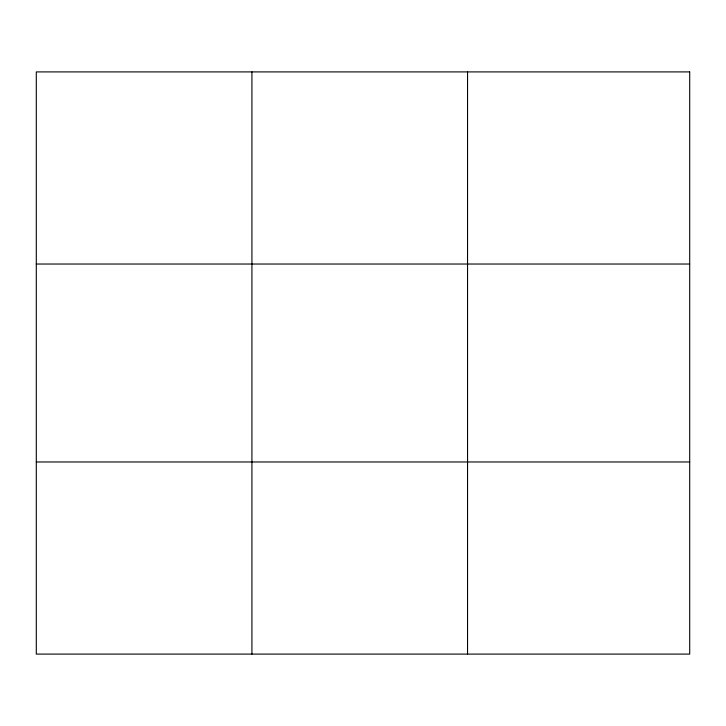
<?xml version="1.0" encoding="UTF-8"?>
<svg xmlns="http://www.w3.org/2000/svg" width="726" height="726" viewBox="0 0 726 726"><rect width="100%" height="100%" fill="white"/><g stroke="black" fill="none" stroke-linecap="round" stroke-linejoin="round"><path stroke-width="1.09" d="M251.922 71.91L251.922 654.09M467.544 71.91L467.544 654.09M36.3 264.028L689.7 264.028M36.3 461.972L689.7 461.972M689.7 71.91L689.7 654.09L36.3 654.09L36.3 71.91L689.7 71.91"/></g></svg>
